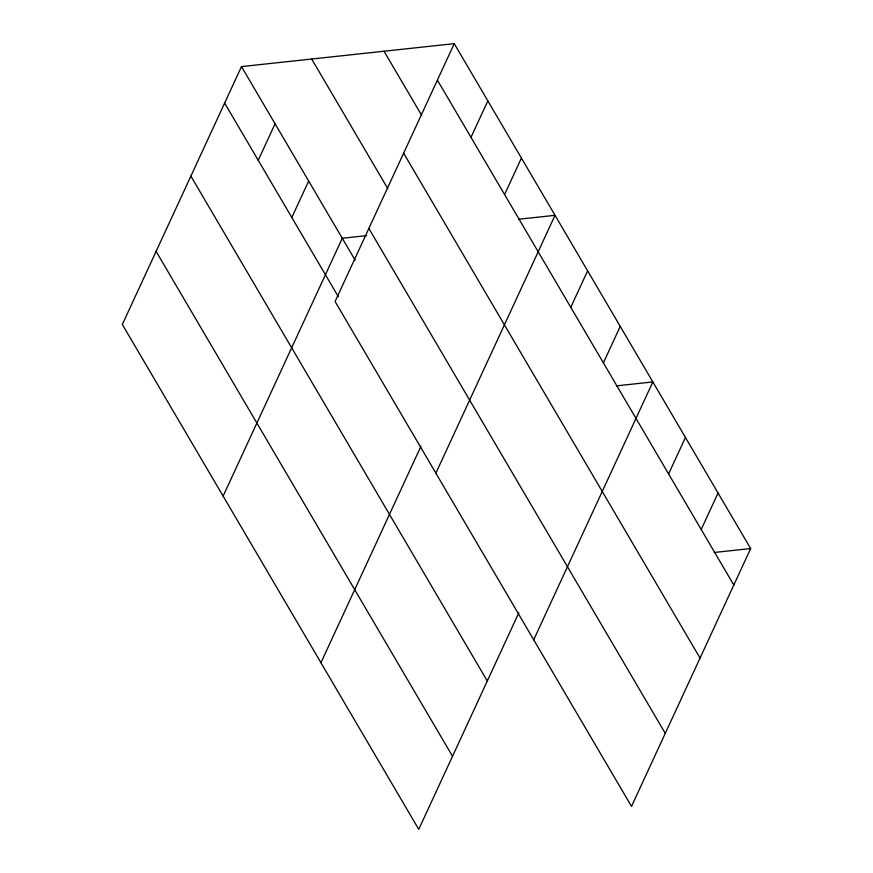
<?xml version="1.0" encoding="UTF-8"?>
<svg xmlns="http://www.w3.org/2000/svg" width="873" height="873" viewBox="0 0 873 873"><rect width="100%" height="100%" fill="white"/><g stroke="black" fill="none" stroke-linecap="round" stroke-linejoin="round"><path stroke-width="1.31" d="M454.244 43.65L335.09 301.501L631.517 806.401L750.66 548.55L454.244 43.65L241.483 66.599L122.34 324.45L418.756 829.35L518.802 612.835M258.233 160.283L275.082 123.813M291.822 217.497L308.671 181.038M223.128 496.115L342.271 238.264L366.573 235.645M470.984 137.334L487.832 100.875M504.583 194.559L521.432 158.089M320.937 662.727L420.982 446.212M435.878 473.166L555.021 215.315L518.573 219.243M570.778 307.318L587.627 270.859M603.385 362.862L620.234 326.393M533.698 639.789L652.84 381.938L616.382 385.866M668.598 473.941L685.447 437.471M701.205 529.475L718.053 493.016M714.201 552.489L750.66 548.55M437.395 80.109L733.811 585.019M384.033 51.223L421.735 115.454M403.632 153.168L700.048 658.078M311.694 59.026L387.798 188.644M368.853 228.442L665.27 733.342M241.483 66.599L355.18 260.241M224.634 103.058L338.331 296.711M190.881 176.117L487.298 681.016M156.103 251.391L452.52 756.291"/></g></svg>
